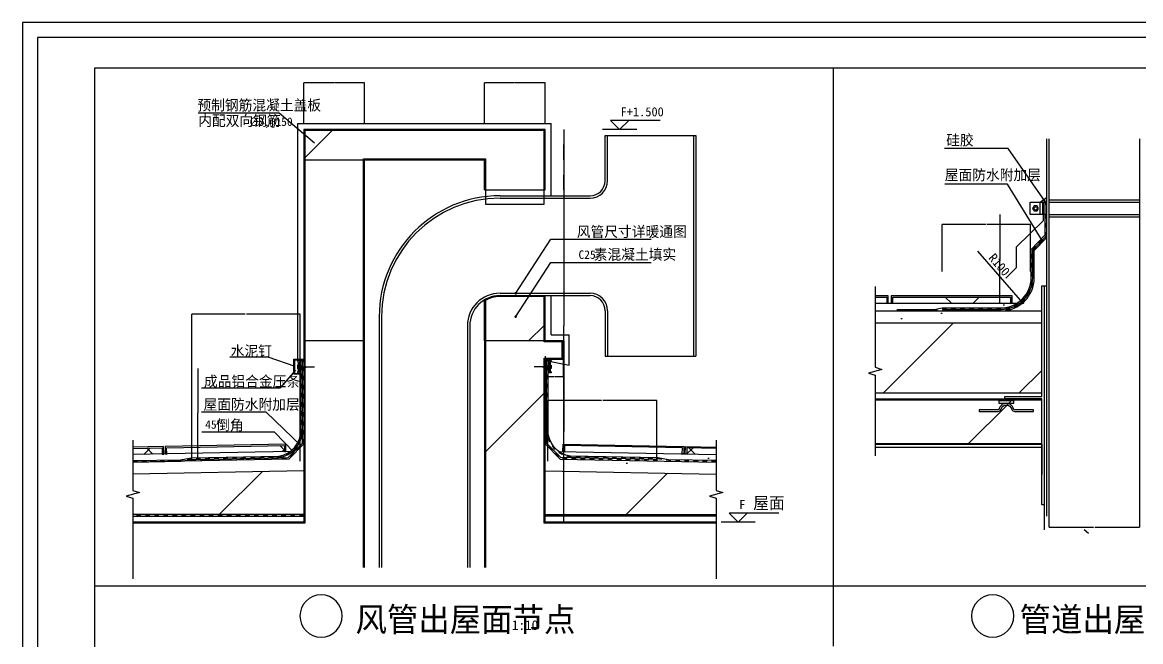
# Model space of a CAD drawing. Header units: metres. Extents: x -87750 to -79240, y 23888 to 29928.
# Drawn here: x -87750 to -84048, y 27878 to 29928 of the extents above; entities that cross this region are included whole.
import ezdxf

# ---------------------------------------------------------------- set-up
doc = ezdxf.new("R2010")
doc.units = ezdxf.units.M
for name, color, linetype in [('JJ', 7, 'Continuous'), ('PLASTER', 6, 'Continuous'), ('PLINE', 9, 'Continuous'), ('PUB_DIM', 3, 'Continuous'), ('PUB_HATCH', 5, 'Continuous'), ('PUB_TEXT', 2, 'Continuous'), ('STEEL', 8, 'Continuous'), ('SURFACE', 254, 'Continuous'), ('WALL', 7, 'Continuous'), ('通用-图框C-SHET', 11, 'Continuous')]:
    doc.layers.add(name, color=color, linetype=linetype)
doc.dimstyles.get("Standard").update_dxf_attribs({"dimtxt": 2.5, "dimasz": 2.5, "dimexe": 1.25, "dimexo": 0.625, "dimtad": 1, "dimcen": 2.5, "dimazin": 3, "dimtfac": 1, "dimtmove": 0, "dimatfit": 3})
pattern_1 = [(45, (0, 0), (-224.5064, 224.5064), [])]
pattern_2 = [(45, (0, 0), (-785.772, 785.772), [])]

# ---------------------------------------------------------------- blocks, each defined once
blk = doc.blocks.new('ECADIA1')
at = {"layer": '通用-图框C-SHET'}
for p, q in [((856, 609.5), (5, 609.5)), ((5, 609.5), (5, 5.5)), ((10, 604.5), (10, 10.5)), ((851, 604.5), (10, 604.5))]:
    blk.add_line(p, q, dxfattribs=at)
blk.add_lwpolyline([(29, 594.5), (841, 594.5), (841, 20), (29, 20)], close=True, dxfattribs=at)
blk = doc.blocks.new('_INDEX1')
blk.add_lwpolyline([(-0.5, 0, 1), (0.5, 0, 1)], format="xyb", close=True)
blk = doc.blocks.new('_CLOSEDFILLED')
at = {"color": 0, "linetype": 'BYBLOCK'}
blk.add_solid([(-1, 0), (0, 0), (-1, 0)], dxfattribs=at)
blk = doc.blocks.new('*D2')
for p, q in [((-85957.65, 29572.99), (-85957.65, 28922.99)), ((-85957.9, 28922.99), (-85958.15, 28922.99)), ((-85957.65, 28272.99), (-85957.65, 28922.99)), ((-85957.65, 28922.99), (-85957.65, 28922.99)), ((-85957.4, 28922.99), (-85957.15, 28922.99))]:
    blk.add_line(p, q)
at = {"layer": 'Defpoints'}
for p in [(-85957.65, 29572.99), (-85957.65, 28922.99), (-85957.65, 28272.99)]:
    blk.add_point(p, dxfattribs=at)
at = {"layer": 'PUB_DIM', "xscale": 0.25, "yscale": 0.25}
blk.add_blockref('_CLOSEDFILLED', (-85957.65, 28922.99), dxfattribs=at)
at = {"layer": 'PUB_DIM', "xscale": 0.25, "yscale": 0.25, "rotation": 180}
blk.add_blockref('_CLOSEDFILLED', (-85957.65, 28922.99), dxfattribs=at)
at = {"layer": 'PUB_DIM', "insert": (-85957.65, 28924.115), "char_height": 1, "attachment_point": 5}
blk.add_mtext('1500', dxfattribs=at)
blk = doc.blocks.new('*D15')
for p, q in [((-87012.055, 28961.16), (-87189.46, 28961.16)), ((-87189.21, 28475.09), (-87189.21, 28961.16)), ((-86830.65, 28961.16), (-87008.055, 28961.16)), ((-86830.9, 28475.09), (-86830.9, 28961.16))]:
    blk.add_line(p, q)
at = {"layer": 'Defpoints'}
for p in [(-86830.9, 28961.16), (-87189.21, 28475.09), (-86830.9, 28475.09)]:
    blk.add_point(p, dxfattribs=at)
at = {"layer": 'PUB_DIM', "xscale": 0.25, "yscale": 0.25}
blk.add_blockref('_CLOSEDFILLED', (-87189.21, 28961.16), dxfattribs=at)
at = {"layer": 'PUB_DIM', "xscale": 0.25, "yscale": 0.25, "rotation": 180}
blk.add_blockref('_CLOSEDFILLED', (-86830.9, 28961.16), dxfattribs=at)
at = {"layer": 'PUB_DIM', "insert": (-87010.055, 28961.16), "char_height": 1, "attachment_point": 5}
blk.add_mtext('>250', dxfattribs=at)
blk = doc.blocks.new('*D16')
for p, q in [((-87169.23, 28782.26), (-87169.23, 28634.76)), ((-87169.48, 28634.76), (-87169.73, 28634.76)), ((-87169.23, 28487.25), (-87169.23, 28634.76)), ((-87169.23, 28634.76), (-87169.23, 28634.76)), ((-87168.98, 28634.76), (-87168.73, 28634.76))]:
    blk.add_line(p, q)
at = {"layer": 'Defpoints'}
for p in [(-87169.23, 28782.26), (-87169.23, 28634.76), (-87169.23, 28487.25)]:
    blk.add_point(p, dxfattribs=at)
at = {"layer": 'PUB_DIM', "xscale": 0.25, "yscale": 0.25}
blk.add_blockref('_CLOSEDFILLED', (-87169.23, 28634.76), dxfattribs=at)
at = {"layer": 'PUB_DIM', "xscale": 0.25, "yscale": 0.25, "rotation": 180}
blk.add_blockref('_CLOSEDFILLED', (-87169.23, 28634.76), dxfattribs=at)
at = {"layer": 'PUB_DIM', "insert": (-87169.23, 28635.885), "char_height": 1, "attachment_point": 5}
blk.add_mtext('>250', dxfattribs=at)
blk = doc.blocks.new('*D17')
for p, q in [((-85957.65, 28872.98), (-85957.65, 28572.99)), ((-85957.9, 28572.99), (-85958.15, 28572.99)), ((-85957.65, 28272.99), (-85957.65, 28572.99)), ((-85957.65, 28572.99), (-85957.65, 28572.99)), ((-85957.4, 28572.99), (-85957.15, 28572.99))]:
    blk.add_line(p, q)
at = {"layer": 'Defpoints'}
for p in [(-85957.65, 28872.98), (-85957.65, 28572.99), (-85957.65, 28272.99)]:
    blk.add_point(p, dxfattribs=at)
at = {"layer": 'PUB_DIM', "xscale": 0.25, "yscale": 0.25}
blk.add_blockref('_CLOSEDFILLED', (-85957.65, 28572.99), dxfattribs=at)
at = {"layer": 'PUB_DIM', "xscale": 0.25, "yscale": 0.25, "rotation": 180}
blk.add_blockref('_CLOSEDFILLED', (-85957.65, 28572.99), dxfattribs=at)
at = {"layer": 'PUB_DIM', "insert": (-85957.65, 28574.115), "char_height": 1, "attachment_point": 5}
blk.add_mtext('0', dxfattribs=at)
blk = doc.blocks.new('*D18')
for p, q in [((-85957.9, 28842.98), (-85958.15, 28842.98)), ((-85957.65, 28872.98), (-85957.65, 28842.98)), ((-85957.65, 28812.98), (-85957.65, 28842.98)), ((-85957.65, 28842.98), (-85957.65, 28842.98)), ((-85957.4, 28842.98), (-85957.15, 28842.98))]:
    blk.add_line(p, q)
at = {"layer": 'Defpoints'}
for p in [(-85957.65, 28872.98), (-85957.65, 28842.98), (-85957.65, 28812.98)]:
    blk.add_point(p, dxfattribs=at)
at = {"layer": 'PUB_DIM', "xscale": 0.25, "yscale": 0.25}
blk.add_blockref('_CLOSEDFILLED', (-85957.65, 28842.98), dxfattribs=at)
at = {"layer": 'PUB_DIM', "xscale": 0.25, "yscale": 0.25, "rotation": 180}
blk.add_blockref('_CLOSEDFILLED', (-85957.65, 28842.98), dxfattribs=at)
at = {"layer": 'PUB_DIM', "insert": (-85957.65, 28844.105), "char_height": 1, "attachment_point": 5}
blk.add_mtext('0', dxfattribs=at)
blk = doc.blocks.new('*D19')
for p, q in [((-86019.74, 28822.58), (-86019.74, 28754.57)), ((-85959.74, 28822.58), (-85959.74, 28754.57)), ((-85990.74, 28754.57), (-86019.99, 28754.57)), ((-85959.49, 28754.57), (-85988.74, 28754.57))]:
    blk.add_line(p, q)
at = {"layer": 'Defpoints'}
for p in [(-86019.74, 28822.58), (-85959.74, 28822.58), (-85959.74, 28754.57)]:
    blk.add_point(p, dxfattribs=at)
at = {"layer": 'PUB_DIM', "xscale": 0.25, "yscale": 0.25}
blk.add_blockref('_CLOSEDFILLED', (-86019.74, 28754.57), dxfattribs=at)
at = {"layer": 'PUB_DIM', "xscale": 0.25, "yscale": 0.25, "rotation": 180}
blk.add_blockref('_CLOSEDFILLED', (-85959.74, 28754.57), dxfattribs=at)
at = {"layer": 'PUB_DIM', "insert": (-85989.74, 28754.57), "char_height": 1, "attachment_point": 5}
blk.add_mtext('60', dxfattribs=at)
blk = doc.blocks.new('*D20')
for p, q in [((-85832.455, 28675.4), (-86011.15, 28675.4)), ((-86010.9, 28475.09), (-86010.9, 28675.4)), ((-85649.76, 28675.4), (-85828.455, 28675.4)), ((-85650.01, 28475.09), (-85650.01, 28675.4))]:
    blk.add_line(p, q)
at = {"layer": 'Defpoints'}
for p in [(-85650.01, 28675.4), (-86010.9, 28475.09), (-85650.01, 28475.09)]:
    blk.add_point(p, dxfattribs=at)
at = {"layer": 'PUB_DIM', "xscale": 0.25, "yscale": 0.25}
blk.add_blockref('_CLOSEDFILLED', (-86010.9, 28675.4), dxfattribs=at)
at = {"layer": 'PUB_DIM', "xscale": 0.25, "yscale": 0.25, "rotation": 180}
blk.add_blockref('_CLOSEDFILLED', (-85650.01, 28675.4), dxfattribs=at)
at = {"layer": 'PUB_DIM', "insert": (-85830.455, 28675.4), "char_height": 1, "attachment_point": 5}
blk.add_mtext('>250', dxfattribs=at)
blk = doc.blocks.new('*D21')
for p, q in [((-85957.65, 29572.99), (-85957.65, 29522.99)), ((-85957.9, 29522.99), (-85958.15, 29522.99)), ((-85957.65, 29472.99), (-85957.65, 29522.99)), ((-85957.65, 29522.99), (-85957.65, 29522.99)), ((-85957.4, 29522.99), (-85957.15, 29522.99))]:
    blk.add_line(p, q)
at = {"layer": 'Defpoints'}
for p in [(-85957.65, 29572.99), (-85957.65, 29522.99), (-85957.65, 29472.99)]:
    blk.add_point(p, dxfattribs=at)
at = {"layer": 'PUB_DIM', "xscale": 0.25, "yscale": 0.25}
blk.add_blockref('_CLOSEDFILLED', (-85957.65, 29522.99), dxfattribs=at)
at = {"layer": 'PUB_DIM', "xscale": 0.25, "yscale": 0.25, "rotation": 180}
blk.add_blockref('_CLOSEDFILLED', (-85957.65, 29522.99), dxfattribs=at)
at = {"layer": 'PUB_DIM', "insert": (-85957.65, 29524.115), "char_height": 1, "attachment_point": 5}
blk.add_mtext('0', dxfattribs=at)
blk = doc.blocks.new('*D22')
for p, q in [((-85957.65, 29472.99), (-85957.65, 29422.99)), ((-85957.9, 29422.99), (-85958.15, 29422.99)), ((-85957.65, 29372.99), (-85957.65, 29422.99)), ((-85957.65, 29422.99), (-85957.65, 29422.99)), ((-85957.4, 29422.99), (-85957.15, 29422.99))]:
    blk.add_line(p, q)
at = {"layer": 'Defpoints'}
for p in [(-85957.65, 29472.99), (-85957.65, 29422.99), (-85957.65, 29372.99)]:
    blk.add_point(p, dxfattribs=at)
at = {"layer": 'PUB_DIM', "xscale": 0.25, "yscale": 0.25}
blk.add_blockref('_CLOSEDFILLED', (-85957.65, 29422.99), dxfattribs=at)
at = {"layer": 'PUB_DIM', "xscale": 0.25, "yscale": 0.25, "rotation": 180}
blk.add_blockref('_CLOSEDFILLED', (-85957.65, 29422.99), dxfattribs=at)
at = {"layer": 'PUB_DIM', "insert": (-85957.65, 29424.115), "char_height": 1, "attachment_point": 5}
blk.add_mtext('0', dxfattribs=at)
blk = doc.blocks.new('*D23')
for p, q in [((-86121.24, 29726.99), (-86219.99, 29726.99)), ((-86219.74, 29592.98), (-86219.74, 29726.99)), ((-86019.49, 29726.99), (-86118.24, 29726.99)), ((-86019.74, 29592.98), (-86019.74, 29726.99))]:
    blk.add_line(p, q)
at = {"layer": 'Defpoints'}
for p in [(-86019.74, 29726.99), (-86219.74, 29592.98), (-86019.74, 29592.98)]:
    blk.add_point(p, dxfattribs=at)
at = {"layer": 'PUB_DIM', "xscale": 0.25, "yscale": 0.25}
blk.add_blockref('_CLOSEDFILLED', (-86219.74, 29726.99), dxfattribs=at)
at = {"layer": 'PUB_DIM', "xscale": 0.25, "yscale": 0.25, "rotation": 180}
blk.add_blockref('_CLOSEDFILLED', (-86019.74, 29726.99), dxfattribs=at)
at = {"layer": 'PUB_DIM', "insert": (-86119.74, 29726.99), "char_height": 1, "attachment_point": 5}
blk.add_mtext('200', dxfattribs=at)
blk = doc.blocks.new('*D24')
for p, q in [((-86719.49, 29726.99), (-86818.24, 29726.99)), ((-86817.99, 29592.98), (-86817.99, 29726.99)), ((-86617.74, 29726.99), (-86716.49, 29726.99)), ((-86617.99, 29592.98), (-86617.99, 29726.99))]:
    blk.add_line(p, q)
at = {"layer": 'Defpoints'}
for p in [(-86617.99, 29726.99), (-86817.99, 29592.98), (-86617.99, 29592.98)]:
    blk.add_point(p, dxfattribs=at)
at = {"layer": 'PUB_DIM', "xscale": 0.25, "yscale": 0.25}
blk.add_blockref('_CLOSEDFILLED', (-86817.99, 29726.99), dxfattribs=at)
at = {"layer": 'PUB_DIM', "xscale": 0.25, "yscale": 0.25, "rotation": 180}
blk.add_blockref('_CLOSEDFILLED', (-86617.99, 29726.99), dxfattribs=at)
at = {"layer": 'PUB_DIM', "insert": (-86717.99, 29726.99), "char_height": 1, "attachment_point": 5}
blk.add_mtext('200', dxfattribs=at)
blk = doc.blocks.new('*D30')
for p, q in [((-84514.44, 29291.83), (-84514.44, 29144.68)), ((-84514.69, 29144.68), (-84514.94, 29144.68)), ((-84514.44, 28997.52), (-84514.44, 29144.68)), ((-84514.44, 29144.68), (-84514.44, 29144.68)), ((-84514.19, 29144.68), (-84513.94, 29144.68))]:
    blk.add_line(p, q)
at = {"layer": 'Defpoints'}
for p in [(-84514.44, 29291.83), (-84514.44, 29144.68), (-84514.44, 28997.52)]:
    blk.add_point(p, dxfattribs=at)
at = {"layer": 'PUB_DIM', "xscale": 0.25, "yscale": 0.25}
blk.add_blockref('_CLOSEDFILLED', (-84514.44, 29144.68), dxfattribs=at)
at = {"layer": 'PUB_DIM', "xscale": 0.25, "yscale": 0.25, "rotation": 180}
blk.add_blockref('_CLOSEDFILLED', (-84514.44, 29144.68), dxfattribs=at)
at = {"layer": 'PUB_DIM', "insert": (-84514.44, 29145.805), "char_height": 1, "attachment_point": 5}
blk.add_mtext('300', dxfattribs=at)
blk = doc.blocks.new('*D44')
for p, q in [((-84375.56, 28530.83), (-84375.56, 28430.84)), ((-84375.81, 28430.84), (-84376.06, 28430.84)), ((-84375.56, 28330.84), (-84375.56, 28430.84)), ((-84375.56, 28430.84), (-84375.56, 28430.84)), ((-84375.31, 28430.84), (-84375.06, 28430.84))]:
    blk.add_line(p, q)
at = {"layer": 'Defpoints'}
for p in [(-84375.56, 28530.83), (-84375.56, 28430.84), (-84375.56, 28330.84)]:
    blk.add_point(p, dxfattribs=at)
at = {"layer": 'PUB_DIM', "xscale": 0.25, "yscale": 0.25}
blk.add_blockref('_CLOSEDFILLED', (-84375.56, 28430.84), dxfattribs=at)
at = {"layer": 'PUB_DIM', "xscale": 0.25, "yscale": 0.25, "rotation": 180}
blk.add_blockref('_CLOSEDFILLED', (-84375.56, 28430.84), dxfattribs=at)
at = {"layer": 'PUB_DIM', "insert": (-84375.56, 28431.965), "char_height": 1, "attachment_point": 5}
blk.add_mtext('0', dxfattribs=at)
blk = doc.blocks.new('*D45')
for p, q in [((-84351.56, 28329.15), (-84351.56, 28256.37)), ((-84052.01, 28329.15), (-84052.01, 28256.37)), ((-84351.31, 28256.37), (-84203.785, 28256.37)), ((-84199.785, 28256.37), (-84052.26, 28256.37))]:
    blk.add_line(p, q)
at = {"layer": 'Defpoints'}
for p in [(-84351.56, 28329.15), (-84052.01, 28329.15), (-84351.56, 28256.37)]:
    blk.add_point(p, dxfattribs=at)
at = {"layer": 'PUB_DIM', "xscale": 0.25, "yscale": 0.25, "rotation": 180}
blk.add_blockref('_CLOSEDFILLED', (-84351.56, 28256.37), dxfattribs=at)
at = {"layer": 'PUB_DIM', "xscale": 0.25, "yscale": 0.25}
blk.add_blockref('_CLOSEDFILLED', (-84052.01, 28256.37), dxfattribs=at)
at = {"layer": 'PUB_DIM', "insert": (-84201.785, 28256.37), "char_height": 1, "attachment_point": 5}
blk.add_mtext('<250', dxfattribs=at)
blk = doc.blocks.new('*D47')
for p, q in [((-84560.75, 29258.66), (-84705.23, 29258.66)), ((-84704.98, 29102.89), (-84704.98, 29258.66)), ((-84412.27, 29258.66), (-84556.75, 29258.66)), ((-84412.52, 29102.89), (-84412.52, 29258.66))]:
    blk.add_line(p, q)
at = {"layer": 'Defpoints'}
for p in [(-84412.52, 29258.66), (-84704.98, 29102.89), (-84412.52, 29102.89)]:
    blk.add_point(p, dxfattribs=at)
at = {"layer": 'PUB_DIM', "xscale": 0.25, "yscale": 0.25}
blk.add_blockref('_CLOSEDFILLED', (-84704.98, 29258.66), dxfattribs=at)
at = {"layer": 'PUB_DIM', "xscale": 0.25, "yscale": 0.25, "rotation": 180}
blk.add_blockref('_CLOSEDFILLED', (-84412.52, 29258.66), dxfattribs=at)
at = {"layer": 'PUB_DIM', "insert": (-84558.75, 29258.66), "char_height": 1, "attachment_point": 5}
blk.add_mtext('>250', dxfattribs=at)

msp = doc.modelspace()

# ---------------------------------------------------------------- hatches: boundary and pattern name
at = {"layer": 'PUB_HATCH'}
h = msp.add_hatch(dxfattribs=at)
h.set_pattern_fill('AN31C', scale=350)
h.set_pattern_definition(pattern_2)
h.paths.add_polyline_path([(-86219.74, 29472.98), (-86219.74, 29372.98), (-86019.74, 29372.98), (-86019.74, 29572.98), (-86817.99, 29572.98), (-86817.99, 29472.98)])
h = msp.add_hatch(dxfattribs=at)
h.set_pattern_fill('ANSI37', scale=500)
h.paths.add_polyline_path([(-86817.99, 28872.98), (-86617.99, 28872.98), (-86617.99, 29472.98), (-86817.99, 29472.98)])
h = msp.add_hatch(dxfattribs=at)
h.set_pattern_fill('AR-SAND', scale=10)
h.paths.add_polyline_path([(-84510.02, 28972.52), (-84375.56, 28972.52), (-84375.56, 29055.74), (-84359.56, 29055.74), (-84359.56, 29214.69), (-84400.02, 29171.97), (-84400.02, 29082.52, -0.41)])
h.paths.add_polyline_path([(-84044.01, 29055.74), (-84028.01, 29055.74), (-84028.01, 29019.64), (-84001.63, 29062.05, -0.05), (-84003.56, 29082.52), (-84003.56, 29171.97), (-84044.01, 29214.69)])
h.paths.add_polyline_path([(-84028.01, 29019.64), (-84028.01, 28972.52), (-83998.46, 28972.52), (-83975.06, 29008.64, -0.14), (-84001.63, 29062.05)])
h.paths.add_polyline_path([(-83975.06, 29008.64), (-83998.46, 28972.52), (-83893.56, 28972.52, -0.21)])
h = msp.add_hatch(dxfattribs=at)
h.set_pattern_fill('AN33C', scale=100)
h.set_pattern_definition(pattern_1)
h.paths.add_polyline_path([(-86022.74, 28872.98), (-86022.74, 29019.98), (-86168.87, 29019.98, 0.13), (-86216.74, 29007.35), (-86216.74, 28872.98)])
h = msp.add_hatch(dxfattribs=at)
h.set_pattern_fill('ANSI37', scale=100)
h.paths.add_polyline_path([(-83924.89, 29017.52), (-83924.89, 28997.52), (-83548.76, 28997.52), (-83548.76, 29017.53)])
h.paths.add_polyline_path([(-84868.69, 29017.53), (-84868.69, 28997.52), (-84478.69, 28997.52), (-84478.69, 29017.52)])
h.paths.add_polyline_path([(-84927.1, 29017.52), (-84927.1, 28997.52), (-84888.59, 28997.52), (-84888.58, 29017.52)])
h = msp.add_hatch(dxfattribs=at)
h.set_pattern_fill('AR-SAND', scale=10)
h.paths.add_polyline_path([(-84457.34, 28997.52), (-84927.1, 28997.52), (-84927.1, 28972.52), (-84510.02, 28972.52, 0.18), (-84439.6, 28998.02, -0.18), (-84440.2, 28999.64, -0.22), (-84439.34, 29001.52), (-84444.27, 29007.18, -0.04)])
h = msp.add_hatch(dxfattribs=at)
h.set_pattern_fill('AR-SAND', scale=10)
h.paths.add_polyline_path([(-84927.1, 28972.52), (-84927.1, 28932.52), (-84375.56, 28932.52), (-84375.56, 28972.52)])
h.paths.add_polyline_path([(-83548.76, 28932.52), (-83548.76, 28972.52), (-84028.01, 28972.52), (-84028.01, 28932.52)])
h = msp.add_hatch(dxfattribs=at)
h.set_pattern_fill('AN33C', scale=100)
h.set_pattern_definition(pattern_1)
h.paths.add_polyline_path([(-84028.01, 28932.52), (-84028.01, 28700.83), (-83548.76, 28700.83), (-83548.76, 28932.52)])
h.paths.add_polyline_path([(-84375.56, 28932.52), (-84927.1, 28932.52), (-84927.1, 28700.83), (-84375.56, 28700.83)])
h = msp.add_hatch(dxfattribs=at)
h.set_pattern_fill('AN31C', scale=350)
h.set_pattern_definition(pattern_2)
h.paths.add_polyline_path([(-86022.74, 28787.48), (-86044.78, 28788.12), (-86022.74, 28788.76), (-86022.74, 28815.98), (-85962.74, 28815.98), (-85962.74, 28869.98), (-86022.74, 28869.98), (-86022.74, 28872.98), (-86216.74, 28872.98), (-86216.74, 28122.98), (-85453.4, 28122.98), (-85453.4, 28269.98), (-86022.74, 28269.98)])
h.paths.add_polyline_path([(-86620.99, 28872.98), (-86814.99, 28872.98), (-86814.99, 28787.68), (-86789.13, 28786.93), (-86814.99, 28786.18), (-86814.99, 28269.98), (-87384.34, 28269.98), (-87384.34, 28122.98), (-86620.99, 28122.98)])
h.paths.add_polyline_path([(-86022.74, 28787.48), (-86022.74, 28788.76), (-86044.78, 28788.12)])
h = msp.add_hatch(dxfattribs=at)
h.set_pattern_fill('AR-SAND', scale=10)
h.paths.add_polyline_path([(-84497.56, 28680.83), (-84497.56, 28688.83), (-84375.56, 28688.83), (-84375.56, 28700.83), (-84927.1, 28700.83), (-84927.1, 28680.83)])
h = msp.add_hatch(dxfattribs=at)
h.set_pattern_fill('AN31C', scale=350)
h.set_pattern_definition(pattern_2)
h.paths.add_polyline_path([(-83548.76, 28533.83), (-83548.76, 28677.83), (-84028.01, 28677.83), (-84028.01, 28533.83)])
h.paths.add_polyline_path([(-83821.01, 28639.45), (-83882.73, 28639.45, -0.34), (-83893.32, 28647.45, 0.76), (-83928.71, 28647.45, -0.34), (-83939.29, 28639.45), (-84001.01, 28639.45), (-84001.01, 28645.45), (-83939.29, 28645.45, 0.34), (-83934.48, 28649.08, -0.34), (-83911.01, 28666.83), (-83936.01, 28666.83), (-83936.01, 28674.83), (-83886.01, 28674.83), (-83886.01, 28666.83), (-83911.01, 28666.83, -0.34), (-83887.55, 28649.08, 0.34), (-83882.73, 28645.45), (-83821.01, 28645.45)])
h.paths.add_polyline_path([(-84375.56, 28533.83), (-84375.56, 28677.83), (-84927.1, 28677.83), (-84927.1, 28533.83)])
h.paths.add_polyline_path([(-84582.56, 28639.45), (-84582.56, 28645.45), (-84520.84, 28645.45, 0.34), (-84516.03, 28649.08, -0.34), (-84492.56, 28666.83), (-84517.56, 28666.83), (-84517.56, 28674.83), (-84467.56, 28674.83), (-84467.56, 28666.83), (-84492.56, 28666.83, -0.34), (-84469.1, 28649.08, 0.34), (-84464.29, 28645.45), (-84402.56, 28645.45), (-84402.56, 28639.45), (-84464.29, 28639.45, -0.34), (-84474.87, 28647.45, 0.76), (-84510.26, 28647.45, -0.34), (-84520.84, 28639.45)])
h = msp.add_hatch(dxfattribs=at)
h.set_pattern_fill('ANSI32', scale=70)
h.paths.add_polyline_path([(-84474.87, 28647.45, 0.34), (-84464.29, 28639.45), (-84402.56, 28639.45), (-84402.56, 28645.45), (-84464.29, 28645.45, -0.34), (-84469.1, 28649.08, 0.76), (-84516.03, 28649.08, -0.34), (-84520.84, 28645.45), (-84582.56, 28645.45), (-84582.56, 28639.45), (-84520.84, 28639.45, 0.34), (-84510.26, 28647.45, -0.76)])
h.paths.add_polyline_path([(-84467.56, 28666.83), (-84467.56, 28674.83), (-84517.56, 28674.83), (-84517.56, 28666.83)])
h = msp.add_hatch(dxfattribs=at)
h.set_pattern_fill('ANSI37', scale=100)
h.paths.add_polyline_path([(-87384.92, 28516.66), (-87384.92, 28496.66), (-87287.33, 28498.61), (-87287.73, 28518.61)])
h.paths.add_polyline_path([(-86882.41, 28506.71), (-86882.81, 28526.71), (-87272.73, 28518.91), (-87272.33, 28498.91)])
h = msp.add_hatch(dxfattribs=at)
h.set_pattern_fill('AR-SAND', scale=10)
h.paths.add_polyline_path([(-87384.34, 28471.67), (-87384.34, 28431.66), (-86817.99, 28442.98), (-86817.99, 28531.99), (-86867.99, 28481.99)])
h = msp.add_hatch(dxfattribs=at)
h.set_pattern_fill('AR-SAND', scale=10)
h.paths.add_polyline_path([(-86902.64, 28491.3, 0.13), (-86863.06, 28507.1), (-87384.34, 28496.67), (-87384.34, 28476.67), (-87226.45, 28479.82), (-87191.12, 28485.53)])
h = msp.add_hatch(dxfattribs=at)
h.set_pattern_fill('AR-SAND', scale=10)
h.paths.add_polyline_path([(-85453.4, 28471.67), (-85453.4, 28431.66), (-86019.74, 28442.98), (-86019.74, 28531.99), (-85969.74, 28481.99)])
h = msp.add_hatch(dxfattribs=at)
h.set_pattern_fill('AR-SAND', scale=10)
h.paths.add_polyline_path([(-85935.09, 28491.3, -0.13), (-85974.67, 28507.1), (-85453.4, 28496.67), (-85453.4, 28476.67), (-85611.28, 28479.82), (-85646.62, 28485.53)])
h = msp.add_hatch(dxfattribs=at)
h.set_pattern_fill('ANSI37', scale=100)
h.paths.add_polyline_path([(-85452.81, 28516.66), (-85452.81, 28496.66), (-85550.41, 28498.61), (-85550.01, 28518.61)])
h.paths.add_polyline_path([(-85955.33, 28506.71), (-85954.93, 28526.71), (-85565, 28518.91), (-85565.4, 28498.91)])
h = msp.add_hatch(dxfattribs=at)
h.set_pattern_fill('AN33C', scale=100)
h.set_pattern_definition(pattern_1)
h.paths.add_polyline_path([(-87384.34, 28431.66), (-87384.34, 28377.96), (-87362.34, 28370.96), (-87406.34, 28358.96), (-87384.34, 28351.96), (-87384.34, 28297.98), (-86817.99, 28297.98), (-86817.99, 28442.98)])
h = msp.add_hatch(dxfattribs=at)
h.set_pattern_fill('AN33C', scale=100)
h.set_pattern_definition(pattern_1)
h.paths.add_polyline_path([(-85453.4, 28431.66), (-86019.74, 28442.98), (-86019.74, 28297.98), (-85453.4, 28297.98)])
h = msp.add_hatch(dxfattribs=at)
h.set_pattern_fill('AR-SAND', scale=10)
h.paths.add_polyline_path([(-86817.99, 28272.98), (-86817.99, 28292.98), (-87384.34, 28292.98), (-87384.34, 28272.98)])
h = msp.add_hatch(dxfattribs=at)
h.set_pattern_fill('AR-SAND', scale=10)
h.paths.add_polyline_path([(-85453.4, 28272.98), (-85453.4, 28292.98), (-86019.74, 28292.98), (-86019.74, 28272.98)])

# ---------------------------------------------------------------- linework, layer by layer
at = {"layer": 'JJ'}
for p, q in [((-85820.77, 29403.42), (-85820.77, 29553.42)), ((-85820.77, 29553.42), (-85520.77, 29553.42)), ((-85812.77, 29403.42), (-85812.77, 29553.42)), ((-85528.77, 29553.42), (-85528.77, 28822.98)), ((-85520.77, 29553.42), (-85520.77, 28822.98)), ((-86168.87, 29353.42), (-85870.77, 29353.42)), ((-86168.87, 29345.42), (-85870.77, 29345.42)), ((-84380.56, 29331.83), (-84359.56, 29348.13)), ((-84351.56, 29339.83), (-84052.01, 29339.83)), ((-84351.56, 29331.83), (-84052.01, 29331.83)), ((-84351.56, 29291.83), (-84052.01, 29291.83)), ((-84351.56, 29283.83), (-84052.01, 29283.83)), ((-84400.02, 29171.97), (-84359.56, 29214.69)), ((-84400.02, 29171.97), (-84359.57, 29214.69)), ((-84400.02, 29082.52), (-84400.02, 29171.97)), ((-86168.87, 29030.98), (-85870.77, 29030.98)), ((-86168.87, 29022.98), (-85870.77, 29022.98)), ((-86568.87, 28953.42), (-86568.87, 28122.98)), ((-86560.87, 28953.42), (-86560.87, 28122.98)), ((-85820.77, 28972.98), (-85820.77, 28822.98)), ((-85812.77, 28972.98), (-85812.77, 28822.98)), ((-86276.87, 28922.98), (-86276.87, 28122.98)), ((-86268.87, 28922.98), (-86268.87, 28122.98)), ((-85820.77, 28822.98), (-85520.77, 28822.98))]:
    msp.add_line(p, q, dxfattribs=at)
for points in [[(-84494.09, 29080.34), (-84458.74, 29115.69), (-84458.74, 29184.26), (-84369.31, 29271.57), (-84369.31, 29331.83)], [(-84380.56, 29291.83), (-84413.52, 29291.83), (-84413.52, 29331.83), (-84380.56, 29331.83)], [(-84372.56, 29331.83), (-84359.56, 29331.83)], [(-84359.56, 29291.83), (-84372.56, 29291.83)]]:
    msp.add_lwpolyline(points, dxfattribs=at)
for points in [[(-84380.56, 29331.83), (-84372.56, 29331.83), (-84372.56, 29291.83), (-84380.56, 29291.83)], [(-84386.12, 29311.69), (-84391.02, 29320.17), (-84400.81, 29320.17), (-84405.7, 29311.69), (-84400.81, 29303.21), (-84391.02, 29303.21)]]:
    msp.add_lwpolyline(points, close=True, dxfattribs=at)
msp.add_lwpolyline([(-84359.56, 29335.83, 0.41), (-84363.56, 29331.83)], format="xyb", dxfattribs=at)
msp.add_circle((-84395.91, 29311.69), 5.67, dxfattribs=at)
for centre, radius, start, end in [((-85870.77, 29403.42), 50, 270, 0), ((-85870.77, 29403.42), 58, 270, 0), ((-86168.87, 28953.42), 400, 90, 180), ((-86168.87, 28953.42), 392, 90, 180), ((-84510.02, 29082.52), 110, 270, 0), ((-86168.87, 28922.98), 108, 90, 180), ((-85870.77, 28972.98), 58, 0, 90), ((-86168.87, 28922.98), 100, 90, 180), ((-85870.77, 28972.98), 50, 0, 90)]:
    msp.add_arc(centre, radius, start, end, dxfattribs=at)
at = {"layer": 'PLASTER'}
for p, q in [((-85999.74, 28892.98), (-85999.74, 29022.98)), ((-84927.1, 28997.52), (-84457.34, 28997.52)), ((-84927.1, 28972.52), (-84375.56, 28972.52)), ((-84927.1, 28932.52), (-84375.56, 28932.52)), ((-85999.74, 28892.98), (-85939.74, 28892.98)), ((-85939.74, 28792.98), (-85939.74, 28892.98)), ((-86617.99, 28872.98), (-86817.99, 28872.98)), ((-86019.74, 28872.98), (-86219.74, 28872.98)), ((-86000.46, 28804.78), (-85939.74, 28792.98)), ((-84927.1, 28700.83), (-84375.56, 28700.83)), ((-86863.06, 28507.1), (-87384.84, 28496.66)), ((-86867.99, 28481.99), (-86817.99, 28531.99)), ((-85969.74, 28481.99), (-86019.74, 28531.99)), ((-85974.67, 28507.1), (-85452.9, 28496.66)), ((-84927.1, 28520.83), (-84375.56, 28520.83)), ((-86867.99, 28481.99), (-87384.34, 28471.67)), ((-85969.74, 28481.99), (-85453.4, 28471.67)), ((-86817.99, 28442.98), (-87384.34, 28431.66)), ((-86019.74, 28442.98), (-85453.4, 28431.66)), ((-87384.34, 28292.98), (-87018.61, 28292.98)), ((-87384.34, 28292.98), (-86817.99, 28292.98)), ((-85453.4, 28292.98), (-86019.74, 28292.98)), ((-85453.4, 28292.98), (-85819.12, 28292.98))]:
    msp.add_line(p, q, dxfattribs=at)
for points in [[(-84927.1, 29017.52), (-84888.58, 29017.52), (-84888.59, 28997.52), (-84883.59, 28997.52), (-84883.58, 29022.52), (-84927.1, 29022.52)], [(-87384.92, 28516.66), (-87287.73, 28518.61), (-87287.33, 28498.61), (-87282.33, 28498.71), (-87282.83, 28523.71), (-87384.92, 28521.66)], [(-85452.81, 28516.66), (-85550.01, 28518.61), (-85550.41, 28498.61), (-85555.41, 28498.71), (-85554.91, 28523.71), (-85452.81, 28521.66)]]:
    msp.add_lwpolyline(points, dxfattribs=at)
for points in [[(-84473.69, 28997.52), (-84473.69, 29022.52), (-84873.69, 29022.53), (-84873.69, 28997.53), (-84868.69, 28997.53), (-84868.69, 29017.53), (-84478.69, 29017.52), (-84478.69, 28997.52)], [(-86877.41, 28506.81), (-86877.91, 28531.8), (-87277.83, 28523.81), (-87277.33, 28498.81), (-87272.33, 28498.91), (-87272.73, 28518.91), (-86882.81, 28526.71), (-86882.41, 28506.71)], [(-85960.32, 28506.81), (-85959.82, 28531.8), (-85559.9, 28523.81), (-85560.4, 28498.81), (-85565.4, 28498.91), (-85565, 28518.91), (-85954.93, 28526.71), (-85955.33, 28506.71)]]:
    msp.add_lwpolyline(points, close=True, dxfattribs=at)
at = {"layer": 'PLINE'}
msp.add_lwpolyline([(-86620.99, 28122.98), (-86620.99, 29475.98), (-86216.74, 29475.98), (-86216.74, 29325.98), (-86022.74, 29325.98), (-86022.74, 29515.98), (-86022.74, 29515.98), (-86022.74, 29569.98), (-86814.99, 29569.98), (-86814.99, 28269.98), (-87384.34, 28269.98)], dxfattribs=at)
at = {"layer": 'PUB_DIM'}
for p, q in [((-85802.79, 29602.99), (-85772.79, 29572.99)), ((-85742.79, 29602.99), (-85802.79, 29602.99)), ((-85772.79, 29572.99), (-85742.79, 29602.99)), ((-85638.79, 29602.99), (-85742.79, 29602.99)), ((-85716.26, 29572.99), (-85829.32, 29572.99)), ((-84437.7, 28999.64), (-84586.95, 29170.68)), ((-84367.56, 28330.83), (-84367.56, 28247.24)), ((-85350.12, 28302.98), (-85410.12, 28302.98)), ((-85410.12, 28302.98), (-85380.12, 28272.98)), ((-85380.12, 28272.98), (-85350.12, 28302.98)), ((-85246.12, 28302.98), (-85350.12, 28302.98)), ((-85323.6, 28272.98), (-85436.65, 28272.98)), ((-84234.44, 28249.18), (-84220.15, 28237.06))]:
    msp.add_line(p, q, dxfattribs=at)
for points in [[(-84927.1, 29052.79), (-84927.1, 28785.81), (-84905.1, 28778.81), (-84949.1, 28766.81), (-84927.1, 28759.81), (-84927.1, 28492.83)], [(-87384.34, 28544.94), (-87384.34, 28377.96), (-87362.34, 28370.96), (-87406.34, 28358.96), (-87384.34, 28351.96), (-87384.34, 28084.98)], [(-85453.4, 28544.94), (-85453.4, 28377.96), (-85431.4, 28370.96), (-85475.4, 28358.96), (-85453.4, 28351.96), (-85453.4, 28084.98)]]:
    msp.add_lwpolyline(points, dxfattribs=at)
at = {"layer": 'PUB_TEXT'}
for p, q in [((-86899.68, 29627.41), (-87168.11, 29627.41)), ((-86782.77, 29527.23), (-86899.68, 29627.41)), ((-84486.03, 29510.31), (-84697.03, 29510.31)), ((-84364.18, 29334.76), (-84486.03, 29510.31)), ((-84488.75, 29392.34), (-84696.71, 29392.34)), ((-84373.74, 29205.07), (-84488.75, 29392.34)), ((-86116.99, 29030.97), (-86000.87, 29210.17)), ((-86000.87, 29210.17), (-85668.43, 29210.17)), ((-86116.99, 28953.76), (-86000.87, 29132.96)), ((-86000.87, 29132.96), (-85668.43, 29132.96)), ((-86936.42, 28819.31), (-87063.47, 28819.31)), ((-86846.51, 28788.86), (-86936.42, 28819.31)), ((-86845.68, 28775.69), (-86898.13, 28716.85)), ((-86898.13, 28716.85), (-87156.97, 28716.85)), ((-86943.06, 28636.91), (-87157.01, 28636.91)), ((-86826.15, 28524.92), (-86943.06, 28636.91)), ((-86915.36, 28571.44), (-87156.52, 28571.44)), ((-86850.04, 28503.4), (-86915.36, 28571.44))]:
    msp.add_line(p, q, dxfattribs=at)
for points in [[(-84370.67, 29339.77, 1), (-84365.67, 29339.77, 1)], [(-84376.24, 29205.07, 1), (-84371.24, 29205.07, 1)], [(-86119.49, 29030.97, 1), (-86114.49, 29030.97, 1)], [(-84440.2, 28999.64, 1), (-84435.2, 28999.64, 1)], [(-86119.49, 28953.76, 1), (-86114.49, 28953.76, 1)]]:
    msp.add_lwpolyline(points, format="xyb", close=True, dxfattribs=at)
at = {"layer": 'STEEL'}
for p, q in [((-84359.56, 29541.77), (-84359.56, 28292.44)), ((-84351.56, 29541.77), (-84351.56, 28292.44)), ((-84052.01, 29541.77), (-84052.01, 28292.44)), ((-84375.56, 29055.74), (-84359.56, 29055.74))]:
    msp.add_line(p, q, dxfattribs=at)
for points in [[(-84375.56, 28680.83), (-84497.56, 28680.83), (-84497.56, 28688.83), (-84375.56, 28688.83), (-84375.56, 29055.74), (-84367.56, 29055.74), (-84367.56, 28330.83), (-84375.56, 28330.83)], [(-84467.56, 28674.83), (-84517.56, 28674.83), (-84517.56, 28666.83), (-84467.56, 28666.83)]]:
    msp.add_lwpolyline(points, close=True, dxfattribs=at)
msp.add_lwpolyline([(-84402.56, 28645.45), (-84464.29, 28645.45, -0.34), (-84469.1, 28649.08, 0.76), (-84516.03, 28649.08, -0.34), (-84520.84, 28645.45), (-84582.56, 28645.45), (-84582.56, 28639.45), (-84520.84, 28639.45, 0.34), (-84510.26, 28647.45, -0.76), (-84474.87, 28647.45, 0.34), (-84464.29, 28639.45), (-84402.56, 28639.45)], format="xyb", close=True, dxfattribs=at)
at = {"layer": 'SURFACE'}
for p, q in [((-86837.99, 28812.75), (-86837.99, 29592.98)), ((-86837.99, 29592.98), (-85999.74, 29592.98)), ((-85999.74, 29353.42), (-85999.74, 29592.98)), ((-86837.99, 28812.75), (-86817.99, 28812.75))]:
    msp.add_line(p, q, dxfattribs=at)
for points in [[(-84854.82, 28977.52), (-84731.25, 28977.52), (-84704.71, 28982.52), (-84510.02, 28982.52, 0.41), (-84410.02, 29082.52), (-84410.02, 29175.95), (-84368.33, 29219.98), (-84364.57, 29224.62), (-84364.57, 29331.83)], [(-84704.25, 28977.52), (-84510.02, 28977.52, 0.41), (-84405.02, 29082.52), (-84405.02, 29173.96), (-84364.57, 29216.68)], [(-84410.87, 29056.54, 0.04), (-84408.14, 29071.27, 0.04)], [(-84407.75, 29049.41, 0.03), (-84404.14, 29063.95, 0.03)], [(-84402.58, 29078.86, 0.01), (-84402.52, 29082.52), (-84402.52, 29093.86)], [(-84422.59, 29029.03, 0.04), (-84415.72, 29042.35, 0.04)], [(-84420.83, 29022.52, 0.03), (-84413.35, 29035.51, 0.03)], [(-85453.4, 28269.98), (-86022.74, 28269.98), (-86022.74, 28815.98), (-85962.74, 28815.98), (-85962.74, 28869.98), (-86022.74, 28869.98), (-86022.74, 29019.98), (-86168.87, 29019.98, 0.13), (-86218.28, 29006.45)], [(-84466.7, 28989.63, 0.04), (-84453.61, 28996.94, 0.04)], [(-84466.14, 28984.39, 0.03), (-84452.92, 28991.44, 0.03)], [(-84441.74, 29006.08, 0.04), (-84431.32, 29016.85, 0.04)], [(-84440.81, 29000.27, 0.03), (-84430.04, 29010.7, 0.03)], [(-84495.34, 28981.08, 0.04), (-84480.71, 28984.3, 0.04)], [(-84494.87, 28976.1, 0.03), (-84480.22, 28979.24, 0.03)], [(-87384.44, 28476.67), (-87226.45, 28479.82), (-87191.12, 28485.53), (-86902.64, 28491.3, 0.39), (-86827.99, 28581.21), (-86827.99, 28812.75)], [(-87384.34, 28471.67), (-87226, 28474.83), (-87190.67, 28480.54), (-86902.28, 28486.31, 0.39), (-86822.99, 28581.34), (-86822.99, 28812.75)], [(-85453.3, 28476.67), (-85611.28, 28479.82), (-85646.62, 28485.53), (-85935.09, 28491.3, -0.39), (-86009.74, 28581.21), (-86009.74, 28812.75)], [(-86825.92, 28566.46, 0.04), (-86825.49, 28581.27), (-86825.49, 28581.44)], [(-86011.82, 28566.46, -0.04), (-86012.24, 28581.27), (-86012.24, 28581.44)], [(-86834.24, 28537.79, 0.04), (-86828.86, 28551.77, 0.04)], [(-86003.49, 28537.79, -0.04), (-86008.88, 28551.77, -0.04)], [(-86851.64, 28513.53, 0.04), (-86841.91, 28524.92, 0.04)], [(-85986.09, 28513.53, -0.04), (-85995.83, 28524.92, -0.04)], [(-86904.93, 28488.76), (-86902.46, 28488.81, 0.04), (-86890.19, 28491.27, 0.04)], [(-86876.14, 28496.46, 0.04), (-86863.16, 28503.95, 0.04)], [(-85961.6, 28496.46, -0.04), (-85974.57, 28503.95, -0.04)], [(-85932.8, 28488.76), (-85935.28, 28488.81, -0.04), (-85947.55, 28491.27, -0.04)]]:
    msp.add_lwpolyline(points, format="xyb", dxfattribs=at)
for points in [[(-84362.07, 29323.33), (-84362.07, 29331.83)], [(-84362.07, 29278.33), (-84362.07, 29293.33)], [(-84362.07, 29248.33), (-84362.07, 29263.33)], [(-84365.47, 29219.54), (-84362.07, 29223.74), (-84362.07, 29233.33)], [(-84364.09, 29213.55), (-84362.07, 29215.68), (-84362.07, 29218.87)], [(-84406.63, 29175.89), (-84396.32, 29186.79)], [(-84402.52, 29168.86), (-84402.52, 29172.96), (-84395.03, 29180.88)], [(-84386.01, 29197.68), (-84375.69, 29208.57)], [(-84384.72, 29191.77), (-84374.4, 29202.66)], [(-84407.52, 29146.25), (-84407.52, 29161.25)], [(-84402.52, 29138.86), (-84402.52, 29153.86)], [(-84407.52, 29116.25), (-84407.52, 29131.25)], [(-84407.52, 29086.25), (-84407.52, 29101.25)], [(-84402.52, 29108.86), (-84402.52, 29123.86)], [(-86216.74, 29008.97), (-86216.74, 28122.98)], [(-84854.82, 28975.02), (-84839.82, 28975.02)], [(-84824.82, 28975.02), (-84809.82, 28975.02)], [(-84794.82, 28975.02), (-84779.82, 28975.02)], [(-84764.82, 28975.02), (-84749.82, 28975.02)], [(-84734.82, 28975.02), (-84731.01, 28975.02), (-84720.02, 28977.09)], [(-84705.28, 28979.87), (-84704.48, 28980.02), (-84690.29, 28980.02)], [(-84704.82, 28975.02), (-84689.82, 28975.02)], [(-84675.29, 28980.02), (-84660.29, 28980.02)], [(-84674.82, 28975.02), (-84659.82, 28975.02)], [(-84645.29, 28980.02), (-84630.29, 28980.02)], [(-84644.82, 28975.02), (-84629.82, 28975.02)], [(-84615.29, 28980.02), (-84600.29, 28980.02)], [(-84614.82, 28975.02), (-84599.82, 28975.02)], [(-84585.29, 28980.02), (-84570.29, 28980.02)], [(-84584.82, 28975.02), (-84569.82, 28975.02)], [(-84555.29, 28980.02), (-84540.29, 28980.02)], [(-84554.82, 28975.02), (-84539.82, 28975.02)], [(-84525.29, 28980.02), (-84510.29, 28980.02)], [(-84524.82, 28975.02), (-84510.02, 28975.02), (-84509.82, 28975.02)], [(-87190.67, 28480.54), (-86870.11, 28486.95), (-86822.99, 28534.06), (-86822.99, 28812.75)], [(-86825.49, 28806.44), (-86825.49, 28812.75)], [(-86820.49, 28802.73), (-86820.49, 28812.75)], [(-86017.24, 28802.73), (-86017.24, 28812.75)], [(-85647.07, 28480.54), (-85967.63, 28486.95), (-86014.74, 28534.06), (-86014.74, 28812.75)], [(-86012.24, 28806.44), (-86012.24, 28812.75)], [(-86825.49, 28776.44), (-86825.49, 28791.44)], [(-86820.49, 28772.73), (-86820.49, 28787.73)], [(-86017.24, 28772.73), (-86017.24, 28787.73)], [(-86012.24, 28776.44), (-86012.24, 28791.44)], [(-86825.49, 28746.44), (-86825.49, 28761.44)], [(-86825.49, 28716.44), (-86825.49, 28731.44)], [(-86820.49, 28742.73), (-86820.49, 28757.73)], [(-86017.24, 28742.73), (-86017.24, 28757.73)], [(-86012.24, 28746.44), (-86012.24, 28761.44)], [(-86012.24, 28716.44), (-86012.24, 28731.44)], [(-86825.49, 28686.44), (-86825.49, 28701.44)], [(-86820.49, 28712.73), (-86820.49, 28727.73)], [(-86820.49, 28682.73), (-86820.49, 28697.73)], [(-86017.24, 28712.73), (-86017.24, 28727.73)], [(-86017.24, 28682.73), (-86017.24, 28697.73)], [(-86012.24, 28686.44), (-86012.24, 28701.44)], [(-86825.49, 28656.44), (-86825.49, 28671.44)], [(-86820.49, 28652.73), (-86820.49, 28667.73)], [(-86017.24, 28652.73), (-86017.24, 28667.73)], [(-86012.24, 28656.44), (-86012.24, 28671.44)], [(-84927.1, 28677.83), (-84375.56, 28677.83)], [(-86825.49, 28626.44), (-86825.49, 28641.44)], [(-86820.49, 28622.73), (-86820.49, 28637.73)], [(-86017.24, 28622.73), (-86017.24, 28637.73)], [(-86012.24, 28626.44), (-86012.24, 28641.44)], [(-86825.49, 28596.44), (-86825.49, 28611.44)], [(-86820.49, 28592.73), (-86820.49, 28607.73)], [(-86017.24, 28592.73), (-86017.24, 28607.73)], [(-86012.24, 28596.44), (-86012.24, 28611.44)], [(-86820.71, 28532.82), (-86820.49, 28533.03), (-86820.49, 28547.73)], [(-86820.49, 28562.73), (-86820.49, 28577.73)], [(-86017.24, 28562.73), (-86017.24, 28577.73)], [(-86017.03, 28532.82), (-86017.24, 28533.03), (-86017.24, 28547.73)], [(-86841.92, 28511.6), (-86831.31, 28522.21)], [(-85995.82, 28511.6), (-86006.42, 28522.21)], [(-84927.1, 28533.83), (-84375.56, 28533.83)], [(-87384.39, 28474.17), (-87369.39, 28474.47)], [(-87354.39, 28474.77), (-87339.4, 28475.07)], [(-87324.4, 28475.37), (-87309.4, 28475.67)], [(-87294.41, 28475.97), (-87279.41, 28476.27)], [(-87264.41, 28476.57), (-87249.41, 28476.87)], [(-87234.42, 28477.17), (-87226.23, 28477.33), (-87219.51, 28478.41)], [(-87204.7, 28480.81), (-87190.89, 28483.04), (-87189.88, 28483.06)], [(-87190.62, 28478.04), (-87175.62, 28478.34)], [(-87174.88, 28483.36), (-87159.88, 28483.66)], [(-87160.62, 28478.64), (-87145.63, 28478.94)], [(-87144.89, 28483.96), (-87129.89, 28484.26)], [(-87130.63, 28479.24), (-87115.63, 28479.54)], [(-87114.89, 28484.56), (-87099.9, 28484.86)], [(-87100.64, 28479.84), (-87085.64, 28480.14)], [(-87084.9, 28485.16), (-87069.9, 28485.46)], [(-87070.64, 28480.44), (-87055.65, 28480.74)], [(-87054.9, 28485.76), (-87039.91, 28486.06)], [(-87040.65, 28481.04), (-87025.65, 28481.34)], [(-87024.91, 28486.36), (-87009.91, 28486.66)], [(-87010.65, 28481.64), (-86995.66, 28481.94)], [(-86994.92, 28486.96), (-86979.92, 28487.26)], [(-86980.66, 28482.24), (-86965.66, 28482.54)], [(-86964.92, 28487.56), (-86949.93, 28487.86)], [(-86950.67, 28482.84), (-86935.67, 28483.14)], [(-86934.93, 28488.16), (-86919.93, 28488.46)], [(-86920.67, 28483.44), (-86905.68, 28483.74)], [(-86890.68, 28484.04), (-86875.68, 28484.34)], [(-86863.13, 28490.39), (-86852.53, 28501)], [(-85974.6, 28490.39), (-85985.21, 28501)], [(-85947.06, 28484.04), (-85962.05, 28484.34)], [(-85917.06, 28483.44), (-85932.06, 28483.74)], [(-85902.81, 28488.16), (-85917.8, 28488.46)], [(-85887.07, 28482.84), (-85902.07, 28483.14)], [(-85872.81, 28487.56), (-85887.81, 28487.86)], [(-85857.08, 28482.24), (-85872.07, 28482.54)], [(-85842.82, 28486.96), (-85857.82, 28487.26)], [(-85827.08, 28481.64), (-85842.08, 28481.94)], [(-85812.82, 28486.36), (-85827.82, 28486.66)], [(-85797.09, 28481.04), (-85812.08, 28481.34)], [(-85782.83, 28485.76), (-85797.83, 28486.06)], [(-85767.09, 28480.44), (-85782.09, 28480.74)], [(-85752.84, 28485.16), (-85767.83, 28485.46)], [(-85737.1, 28479.84), (-85752.1, 28480.14)], [(-85722.84, 28484.56), (-85737.84, 28484.86)], [(-85707.11, 28479.24), (-85722.1, 28479.54)], [(-85692.85, 28483.96), (-85707.85, 28484.26)], [(-85677.11, 28478.64), (-85692.11, 28478.94)], [(-85662.85, 28483.36), (-85677.85, 28483.66)], [(-85647.12, 28478.04), (-85662.11, 28478.34)], [(-85633.04, 28480.81), (-85646.84, 28483.04), (-85647.86, 28483.06)], [(-85603.32, 28477.17), (-85611.51, 28477.33), (-85618.23, 28478.41)], [(-85573.32, 28476.57), (-85588.32, 28476.87)], [(-85543.33, 28475.97), (-85558.33, 28476.27)], [(-85513.34, 28475.37), (-85528.33, 28475.67)], [(-85483.34, 28474.77), (-85498.34, 28475.07)], [(-85453.35, 28474.17), (-85468.34, 28474.47)], [(-86817.99, 28297.98), (-87384.34, 28297.98)], [(-87357.73, 28295.48), (-87372.73, 28295.48)], [(-87327.73, 28295.48), (-87342.73, 28295.48)], [(-87297.99, 28295.48), (-87312.99, 28295.48)], [(-87267.99, 28295.48), (-87282.99, 28295.48)], [(-87237.99, 28295.48), (-87252.99, 28295.48)], [(-87207.99, 28295.48), (-87222.99, 28295.48)], [(-87177.99, 28295.48), (-87192.99, 28295.48)], [(-87147.99, 28295.48), (-87162.99, 28295.48)], [(-87117.99, 28295.48), (-87132.99, 28295.48)], [(-87087.99, 28295.48), (-87102.99, 28295.48)], [(-87057.99, 28295.48), (-87072.99, 28295.48)], [(-87027.99, 28295.48), (-87042.99, 28295.48)], [(-86997.99, 28295.48), (-87012.99, 28295.48)], [(-86967.99, 28295.48), (-86982.99, 28295.48)], [(-86937.99, 28295.48), (-86952.99, 28295.48)], [(-86907.99, 28295.48), (-86922.99, 28295.48)], [(-86877.99, 28295.48), (-86892.99, 28295.48)], [(-86847.99, 28295.48), (-86862.99, 28295.48)], [(-86817.99, 28295.48), (-86832.99, 28295.48)], [(-86019.74, 28297.98), (-85453.4, 28297.98)], [(-86019.74, 28295.48), (-86004.74, 28295.48)], [(-85989.74, 28295.48), (-85974.74, 28295.48)], [(-85959.74, 28295.48), (-85944.74, 28295.48)], [(-85929.74, 28295.48), (-85914.74, 28295.48)], [(-85899.74, 28295.48), (-85884.74, 28295.48)], [(-85869.74, 28295.48), (-85854.74, 28295.48)], [(-85839.74, 28295.48), (-85824.74, 28295.48)], [(-85809.74, 28295.48), (-85794.74, 28295.48)], [(-85779.74, 28295.48), (-85764.74, 28295.48)], [(-85749.74, 28295.48), (-85734.74, 28295.48)], [(-85719.74, 28295.48), (-85704.74, 28295.48)], [(-85689.74, 28295.48), (-85674.74, 28295.48)], [(-85659.74, 28295.48), (-85644.74, 28295.48)], [(-85629.74, 28295.48), (-85614.74, 28295.48)], [(-85599.74, 28295.48), (-85584.74, 28295.48)], [(-85569.74, 28295.48), (-85554.74, 28295.48)], [(-85539.74, 28295.48), (-85524.74, 28295.48)], [(-85509.58, 28295.48), (-85494.58, 28295.48)], [(-85479.58, 28295.48), (-85464.58, 28295.48)]]:
    msp.add_lwpolyline(points, dxfattribs=at)
at = {"layer": 'WALL'}
for p, q in [((-86817.99, 29572.98), (-86817.99, 28272.98)), ((-86019.74, 29572.98), (-86817.99, 29572.98)), ((-86019.74, 29372.98), (-86019.74, 29572.98)), ((-86817.99, 29472.98), (-86219.74, 29472.98)), ((-86617.99, 28122.98), (-86617.99, 29472.98)), ((-86219.74, 29372.98), (-86219.74, 29472.98)), ((-86219.74, 29372.98), (-86019.74, 29372.98)), ((-86219.74, 28872.98), (-86219.74, 29009.08)), ((-86019.74, 28872.98), (-86019.74, 29022.98)), ((-86837.66, 28788.51), (-86783.04, 28786.93)), ((-86837.66, 28785.35), (-86783.04, 28786.93)), ((-86001.45, 28788.5), (-86056.07, 28786.92)), ((-86001.45, 28785.34), (-86056.07, 28786.92)), ((-84927.1, 28680.83), (-84375.56, 28680.83)), ((-84927.1, 28530.83), (-84375.56, 28530.83)), ((-86817.99, 28272.98), (-87384.34, 28272.98))]:
    msp.add_line(p, q, dxfattribs=at)
msp.add_lwpolyline([(-85453.4, 28272.98), (-86019.74, 28272.98), (-86019.74, 28812.98), (-85959.74, 28812.98), (-85959.74, 28872.98), (-86219.74, 28872.98), (-86219.74, 28122.98)], dxfattribs=at)
for points in [[(-86828.17, 28765.69), (-86828.17, 28762.75), (-86851.66, 28762.75), (-86851.66, 28812.75), (-86828.17, 28812.75), (-86828.17, 28809.81), (-86848.72, 28809.81), (-86848.72, 28765.69)], [(-86837.66, 28792.25), (-86839.21, 28792.25), (-86839.21, 28781.61), (-86837.66, 28781.61)], [(-86001.45, 28792.24), (-85999.91, 28792.24), (-85999.91, 28781.6), (-86001.45, 28781.6)]]:
    msp.add_lwpolyline(points, close=True, dxfattribs=at)
for points in [[(-86836.59, 28773.36, -0.41), (-86839.53, 28770.42), (-86839.53, 28770.42), (-86839.53, 28767.47), (-86829.67, 28767.47), (-86829.67, 28770.42), (-86829.76, 28770.42, -0.24), (-86833.65, 28772.18), (-86833.65, 28803.16, -0.23), (-86829.62, 28804.92), (-86829.53, 28804.92), (-86829.53, 28807.86), (-86839.53, 28807.86), (-86839.53, 28804.92), (-86839.53, 28804.92, -0.41), (-86836.59, 28801.98)], [(-86002.52, 28773.35, 0.41), (-85999.58, 28770.41), (-85999.58, 28770.41), (-85999.58, 28767.47), (-86009.44, 28767.47), (-86009.44, 28770.41), (-86009.35, 28770.41, 0.24), (-86005.46, 28772.17), (-86005.46, 28803.15, 0.23), (-86009.49, 28804.92), (-86009.58, 28804.92), (-86009.58, 28807.86), (-85999.58, 28807.86), (-85999.58, 28804.92), (-85999.58, 28804.92, 0.41), (-86002.52, 28801.97)]]:
    msp.add_lwpolyline(points, format="xyb", close=True, dxfattribs=at)
at = {"layer": '通用-图框C-SHET'}
for p, q in [((-85065.02, 27862.58), (-85065.02, 29777.58)), ((-87510.12, 28062.58), (-80290.12, 28062.58))]:
    msp.add_line(p, q, dxfattribs=at)

# ---------------------------------------------------------------- block references
at = {"layer": 'PUB_TEXT', "xscale": 140, "yscale": 140, "zscale": 140}
for p in [(-86761.09, 27962.58), (-84538, 27962.58)]:
    msp.add_blockref('_INDEX1', p, dxfattribs=at)
at = {"layer": '通用-图框C-SHET', "xscale": 10, "yscale": 10, "zscale": 10}
msp.add_blockref('ECADIA1', (-87800.12, 23832.58), dxfattribs=at)

# ---------------------------------------------------------------- texts
at = {"layer": 'PUB_DIM'}
for s, p in [('F+1.500', (-85769.49, 29616.57)), ('F', (-85376.92, 28316.57))]:
    msp.add_text(s, height=30, dxfattribs=at).set_placement(p)
msp.add_text('R100', height=30, rotation=311.11, dxfattribs=at).set_placement((-84553.87, 29146.46))
at = {"layer": 'PUB_TEXT'}
for s, height, p in [('预制钢筋混凝土盖板', 35, (-87170.79, 29636.01)), ('内配双向钢筋', 35, (-87168.09, 29584.72)), ('%%c8,@150', 28, (-86997.85, 29584.72)), ('硅胶', 35, (-84691.77, 29520.6)), ('屋面防水附加层', 35, (-84696.56, 29405.15)), ('风管尺寸详暖通图', 35, (-85914.54, 29217.26)), ('C25', 28, (-85909.08, 29144.7)), ('素混凝土填实', 35, (-85858.61, 29141.72)), ('水泥钉', 35, (-87060.32, 28822.29)), ('成品铝合金压条', 35, (-87148.93, 28721.7)), ('屋面防水附加层', 35, (-87150.37, 28645.51)), ('45%%d', 28, (-87145.01, 28582.34)), ('倒角', 35, (-87108.6, 28576.96)), ('屋面', 40, (-85330.48, 28316.51)), ('风管出屋面节点', 80, (-86647.26, 27911.04)), ('管道出屋面节点', 80, (-84448.72, 27911.04)), ('1:10', 32, (-86129.43, 27916.25))]:
    msp.add_text(s, height=height, dxfattribs=at).set_placement(p)

# ---------------------------------------------------------------- dimensions: what is measured, and where the dimension line sits
at = {"layer": 'PUB_DIM'}
for base, p1, p2, picture, middle in [((-86617.99, 29726.99), (-86617.99, 29592.98), (-86817.99, 29592.98), '*D24', (-86717.99, 29726.99)), ((-86019.74, 29726.99), (-86019.74, 29592.98), (-86219.74, 29592.98), '*D23', (-86119.74, 29726.99)), ((-85957.65, 29522.99), (-85957.65, 29472.99), (-85957.65, 29572.99), '*D21', (-85957.65, 29524.115)), ((-85957.65, 29422.99), (-85957.65, 29372.99), (-85957.65, 29472.99), '*D22', (-85957.65, 29424.115)), ((-85957.65, 28572.99), (-85957.65, 28272.99), (-85957.65, 28872.98), '*D17', (-85957.65, 28574.115)), ((-85957.65, 28842.98), (-85957.65, 28812.98), (-85957.65, 28872.98), '*D18', (-85957.65, 28844.105)), ((-85959.74, 28754.57), (-85959.74, 28822.58), (-86019.74, 28822.58), '*D19', (-85989.74, 28754.57)), ((-84375.56, 28430.84), (-84375.56, 28530.83), (-84375.56, 28330.84), '*D44', (-84375.56, 28431.965))]:
    dim = msp.add_linear_dim(base=base, p1=p1, p2=p2, dimstyle='Standard', dxfattribs=at)
    dim.commit()
    dim.dimension.update_dxf_attribs({"geometry": picture, "text_midpoint": middle})
for base, p1, p2, text, picture, middle in [((-85957.65, 28922.99), (-85957.65, 28272.99), (-85957.65, 29572.99), '1500', '*D2', (-85957.65, 28924.115)), ((-84514.44, 29144.68), (-84514.44, 28997.52), (-84514.44, 29291.83), '300', '*D30', (-84514.44, 29145.805)), ((-84412.52, 29258.66), (-84412.52, 29102.89), (-84704.98, 29102.89), '>250', '*D47', (-84558.75, 29258.66)), ((-86830.9, 28961.16), (-86830.9, 28475.09), (-87189.21, 28475.09), '>250', '*D15', (-87010.055, 28961.16)), ((-87169.23, 28634.76), (-87169.23, 28782.26), (-87169.23, 28487.25), '>250', '*D16', (-87169.23, 28635.885)), ((-85650.01, 28675.4), (-85650.01, 28475.09), (-86010.9, 28475.09), '>250', '*D20', (-85830.455, 28675.4)), ((-84351.56, 28256.37), (-84351.56, 28329.15), (-84052.01, 28329.15), '<250', '*D45', (-84201.785, 28256.37))]:
    dim = msp.add_linear_dim(base=base, p1=p1, p2=p2, text=text, dimstyle='Standard', dxfattribs=at)
    dim.commit()
    dim.dimension.update_dxf_attribs({"geometry": picture, "text_midpoint": middle})

doc.saveas('drawing.dxf')
